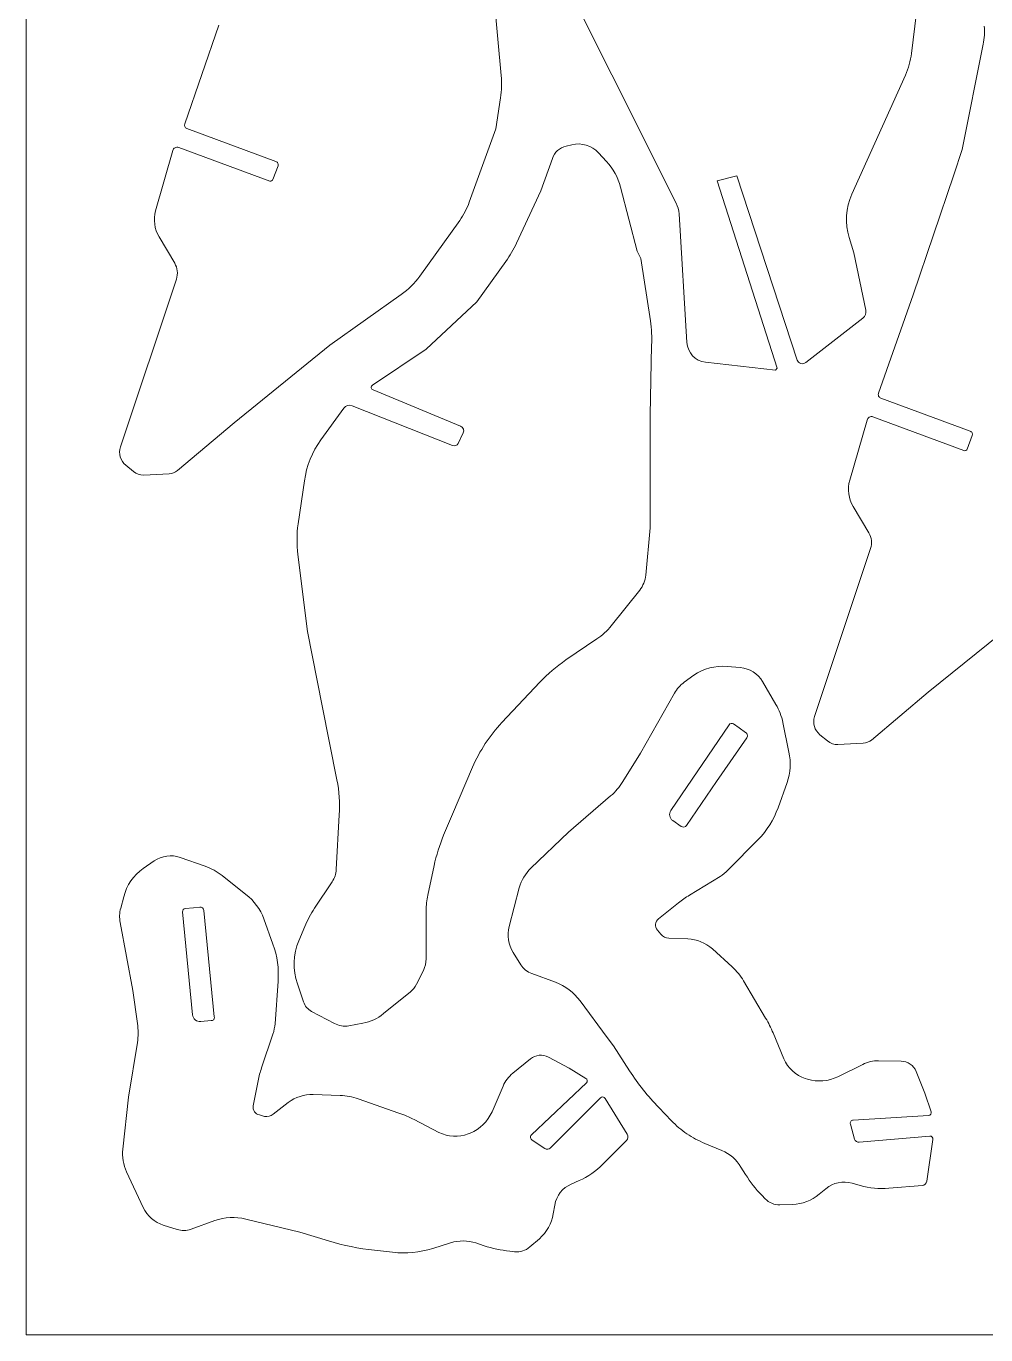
# Model space of a CAD drawing. Header units: inches. Extents: x -4.5 to 5.6, y -4.2 to 3.8.
# Drawn here: x -4.541 to -2.153, y -4.202 to -0.946 of the extents above; entities that cross this region are included whole.
import ezdxf

# ---------------------------------------------------------------- set-up
doc = ezdxf.new("R2010")
doc.units = ezdxf.units.IN
doc.header["$MEASUREMENT"] = 0
doc.layers.add('WHITE', color=7, linetype='Continuous')

msp = doc.modelspace()

# ---------------------------------------------------------------- linework, layer by layer
at = {"layer": 'WHITE', "lineweight": 5}
for points in [[(-4.5407, -4.2018), (-4.5407, -4.2018), (-4.5407, 3.8327), (-4.5407, 3.8327)], [(-2.9237, -1.3859), (-2.9237, -1.3859), (-3.2435, -0.7462), (-3.2435, -0.7462)], [(-3.3762, -0.8772), (-3.3762, -0.8772), (-3.3588, -1.0684), (-3.3588, -1.0684)], [(-2.3177, -0.8494), (-2.3177, -0.8494), (-2.338, -1.0133), (-2.338, -1.0133)], [(-4.1462, -1.1883), (-4.1462, -1.1883), (-4.061, -0.9432), (-4.061, -0.9432)], [(-2.1595, -0.9907), (-2.1565, -0.9759), (-2.1555, -0.9607), (-2.1566, -0.9455)], [(-2.2117, -1.2526), (-2.2117, -1.2526), (-2.1595, -0.9907), (-2.1595, -0.9907)], [(-2.1595, -0.9907), (-2.1595, -0.9907), (-2.1595, -0.9907), (-2.1595, -0.9907)], [(-2.353, -1.0672), (-2.3453, -1.0501), (-2.3402, -1.0319), (-2.338, -1.0133)], [(-3.3606, -1.124), (-3.3577, -1.1056), (-3.3571, -1.0869), (-3.3588, -1.0684)], [(-2.353, -1.0672), (-2.353, -1.0672), (-2.4863, -1.3638), (-2.4863, -1.3638)], [(-2.353, -1.0672), (-2.353, -1.0672), (-2.353, -1.0672), (-2.353, -1.0672)], [(-3.3606, -1.124), (-3.3606, -1.124), (-3.3721, -1.201), (-3.3721, -1.201)], [(-3.3606, -1.124), (-3.3606, -1.124), (-3.3606, -1.124), (-3.3606, -1.124)], [(-4.1462, -1.1883), (-4.1481, -1.1931), (-4.1458, -1.1985), (-4.141, -1.2005)], [(-3.9191, -1.2821), (-3.9191, -1.2821), (-4.141, -1.2005), (-4.141, -1.2005)], [(-3.3721, -1.201), (-3.3721, -1.201), (-3.4382, -1.3835), (-3.4382, -1.3835)], [(-3.3721, -1.201), (-3.3721, -1.201), (-3.3721, -1.201), (-3.3721, -1.201)], [(-3.1166, -1.2607), (-3.1334, -1.2426), (-3.1586, -1.2349), (-3.1827, -1.2404)], [(-4.2186, -1.405), (-4.2186, -1.405), (-4.1757, -1.2549), (-4.1757, -1.2549)], [(-4.1757, -1.2549), (-4.1757, -1.2549), (-4.1757, -1.2549), (-4.1757, -1.2549)], [(-4.1612, -1.2474), (-4.1612, -1.2474), (-3.9347, -1.3308), (-3.9347, -1.3308)], [(-3.1972, -1.2439), (-3.2132, -1.2477), (-3.2262, -1.2595), (-3.2314, -1.2752)], [(-3.1827, -1.2404), (-3.1827, -1.2404), (-3.1972, -1.2439), (-3.1972, -1.2439)], [(-3.1827, -1.2404), (-3.1827, -1.2404), (-3.1827, -1.2404), (-3.1827, -1.2404)], [(-3.0969, -1.2821), (-3.0969, -1.2821), (-3.1166, -1.2607), (-3.1166, -1.2607)], [(-2.2325, -1.3152), (-2.2325, -1.3152), (-2.2117, -1.2526), (-2.2117, -1.2526)], [(-2.2117, -1.2526), (-2.2117, -1.2526), (-2.2117, -1.2526), (-2.2117, -1.2526)], [(-3.9266, -1.3268), (-3.9266, -1.3268), (-3.9139, -1.2932), (-3.9139, -1.2932)], [(-3.9139, -1.2932), (-3.9139, -1.2932), (-3.9139, -1.2932), (-3.9139, -1.2932)], [(-3.2314, -1.2752), (-3.2314, -1.2752), (-3.2597, -1.3551), (-3.2597, -1.3551)], [(-3.2314, -1.2752), (-3.2314, -1.2752), (-3.2314, -1.2752), (-3.2314, -1.2752)], [(-3.0616, -1.3459), (-3.0679, -1.322), (-3.08, -1.3001), (-3.0969, -1.2821)], [(-3.9347, -1.3308), (-3.9314, -1.3317), (-3.9279, -1.33), (-3.9266, -1.3268)], [(-2.7725, -1.3181), (-2.7725, -1.3181), (-2.8217, -1.3302), (-2.8217, -1.3302)], [(-2.8217, -1.3302), (-2.8217, -1.3302), (-2.6723, -1.7961), (-2.6723, -1.7961)], [(-2.6224, -1.7764), (-2.6224, -1.7764), (-2.7725, -1.3181), (-2.7725, -1.3181)], [(-2.7725, -1.3181), (-2.7725, -1.3181), (-2.7725, -1.3181), (-2.7725, -1.3181)], [(-2.3339, -1.6141), (-2.3339, -1.6141), (-2.2325, -1.3152), (-2.2325, -1.3152)], [(-2.2325, -1.3152), (-2.2325, -1.3152), (-2.2325, -1.3152), (-2.2325, -1.3152)], [(-3.2597, -1.3551), (-3.2597, -1.3551), (-3.3206, -1.4855), (-3.3206, -1.4855)], [(-3.2597, -1.3551), (-3.2597, -1.3551), (-3.2597, -1.3551), (-3.2597, -1.3551)], [(-3.0205, -1.5052), (-3.0205, -1.5052), (-3.0616, -1.3459), (-3.0616, -1.3459)], [(-2.4863, -1.3638), (-2.5015, -1.3978), (-2.5038, -1.4361), (-2.4926, -1.4716)], [(-3.462, -1.4287), (-3.452, -1.4148), (-3.444, -1.3996), (-3.4382, -1.3835)], [(-2.9162, -1.4125), (-2.9169, -1.4032), (-2.9194, -1.3941), (-2.9237, -1.3859)], [(-4.2186, -1.405), (-4.2247, -1.4269), (-4.2215, -1.4503), (-4.2099, -1.4699)], [(-3.462, -1.4287), (-3.462, -1.4287), (-3.561, -1.5672), (-3.561, -1.5672)], [(-3.462, -1.4287), (-3.462, -1.4287), (-3.462, -1.4287), (-3.462, -1.4287)], [(-2.8965, -1.7329), (-2.8965, -1.7329), (-2.9162, -1.4125), (-2.9162, -1.4125)], [(-4.1711, -1.5353), (-4.1711, -1.5353), (-4.2099, -1.4699), (-4.2099, -1.4699)], [(-3.3472, -1.5307), (-3.337, -1.5165), (-3.328, -1.5014), (-3.3206, -1.4855)], [(-2.4926, -1.4716), (-2.4926, -1.4716), (-2.4816, -1.5098), (-2.4816, -1.5098)], [(-3.0112, -1.5237), (-3.0112, -1.5237), (-3.0205, -1.5052), (-3.0205, -1.5052)], [(-2.9874, -1.679), (-2.9874, -1.679), (-3.0112, -1.5237), (-3.0112, -1.5237)], [(-2.4816, -1.5098), (-2.4816, -1.5098), (-2.4515, -1.6524), (-2.4515, -1.6524)], [(-4.167, -1.5747), (-4.1626, -1.5616), (-4.1641, -1.5472), (-4.1711, -1.5353)], [(-3.3472, -1.5307), (-3.3472, -1.5307), (-3.4191, -1.6315), (-3.4191, -1.6315)], [(-3.3472, -1.5307), (-3.3472, -1.5307), (-3.3472, -1.5307), (-3.3472, -1.5307)], [(-4.3061, -1.9924), (-4.3061, -1.9924), (-4.167, -1.5747), (-4.167, -1.5747)], [(-4.167, -1.5747), (-4.167, -1.5747), (-4.167, -1.5747), (-4.167, -1.5747)], [(-3.6079, -1.6135), (-3.5898, -1.6009), (-3.5739, -1.5852), (-3.561, -1.5672)], [(-3.6079, -1.6135), (-3.6079, -1.6135), (-3.7847, -1.7393), (-3.7847, -1.7393)], [(-3.6079, -1.6135), (-3.6079, -1.6135), (-3.6079, -1.6135), (-3.6079, -1.6135)], [(-2.4196, -1.8586), (-2.4196, -1.8586), (-2.3339, -1.6141), (-2.3339, -1.6141)], [(-2.3339, -1.6141), (-2.3339, -1.6141), (-2.3339, -1.6141), (-2.3339, -1.6141)], [(-3.4191, -1.6315), (-3.4191, -1.6315), (-3.5454, -1.7491), (-3.5454, -1.7491)], [(-3.4191, -1.6315), (-3.4191, -1.6315), (-3.4191, -1.6315), (-3.4191, -1.6315)], [(-2.459, -1.6721), (-2.4529, -1.6675), (-2.4499, -1.6598), (-2.4515, -1.6524)], [(-2.9845, -1.7393), (-2.9835, -1.7191), (-2.9845, -1.699), (-2.9874, -1.679)], [(-2.459, -1.6721), (-2.459, -1.6721), (-2.601, -1.7827), (-2.601, -1.7827)], [(-2.459, -1.6721), (-2.459, -1.6721), (-2.459, -1.6721), (-2.459, -1.6721)], [(-3.7847, -1.7393), (-3.7847, -1.7393), (-4.0234, -1.9322), (-4.0234, -1.9322)], [(-3.7847, -1.7393), (-3.7847, -1.7393), (-3.7847, -1.7393), (-3.7847, -1.7393)], [(-3.5454, -1.7491), (-3.5454, -1.7491), (-3.6786, -1.8389), (-3.6786, -1.8389)], [(-3.5454, -1.7491), (-3.5454, -1.7491), (-3.5454, -1.7491), (-3.5454, -1.7491)], [(-2.988, -1.9131), (-2.988, -1.9131), (-2.9845, -1.7393), (-2.9845, -1.7393)], [(-2.9845, -1.7393), (-2.9845, -1.7393), (-2.9845, -1.7393), (-2.9845, -1.7393)], [(-2.8965, -1.7329), (-2.8949, -1.758), (-2.8757, -1.7785), (-2.8507, -1.7816)], [(-2.6763, -1.8013), (-2.6763, -1.8013), (-2.8507, -1.7816), (-2.8507, -1.7816)], [(-2.6723, -1.7961), (-2.6723, -1.7961), (-2.6763, -1.8013), (-2.6763, -1.8013)], [(-2.6723, -1.7961), (-2.6723, -1.7961), (-2.6723, -1.7961), (-2.6723, -1.7961)], [(-3.6775, -1.8505), (-3.6775, -1.8505), (-3.4596, -1.9409), (-3.4596, -1.9409)], [(-3.7296, -1.8899), (-3.7372, -1.8869), (-3.7459, -1.8895), (-3.7505, -1.8963)], [(-2.192, -1.9531), (-2.192, -1.9531), (-2.4139, -1.8714), (-2.4139, -1.8714)], [(-3.7505, -1.8963), (-3.7505, -1.8963), (-3.8073, -1.9745), (-3.8073, -1.9745)], [(-3.7505, -1.8963), (-3.7505, -1.8963), (-3.7505, -1.8963), (-3.7505, -1.8963)], [(-3.4799, -1.989), (-3.4799, -1.989), (-3.7296, -1.8899), (-3.7296, -1.8899)], [(-2.988, -1.9131), (-2.988, -1.9131), (-2.988, -1.9131), (-2.988, -1.9131)], [(-2.988, -2.1941), (-2.988, -2.1941), (-2.988, -1.9131), (-2.988, -1.9131)], [(-2.4336, -1.9177), (-2.4336, -1.9177), (-2.2076, -2.0017), (-2.2076, -2.0017)], [(-4.0234, -1.9322), (-4.0234, -1.9322), (-4.1641, -2.051), (-4.1641, -2.051)], [(-4.0234, -1.9322), (-4.0234, -1.9322), (-4.0234, -1.9322), (-4.0234, -1.9322)], [(-2.4915, -2.0753), (-2.4915, -2.0753), (-2.448, -1.9258), (-2.448, -1.9258)], [(-2.448, -1.9258), (-2.448, -1.9258), (-2.448, -1.9258), (-2.448, -1.9258)], [(-3.8073, -1.9745), (-3.8291, -2.0048), (-3.8433, -2.04), (-3.8484, -2.077)], [(-3.4799, -1.989), (-3.4746, -1.991), (-3.4686, -1.9888), (-3.466, -1.9838)], [(-3.4533, -1.9577), (-3.4533, -1.9577), (-3.466, -1.9838), (-3.466, -1.9838)], [(-3.4533, -1.9577), (-3.4533, -1.9577), (-3.4533, -1.9577), (-3.4533, -1.9577)], [(-2.1989, -1.9977), (-2.1989, -1.9977), (-2.1867, -1.9641), (-2.1867, -1.9641)], [(-2.1867, -1.9641), (-2.1867, -1.9641), (-2.1867, -1.9641), (-2.1867, -1.9641)], [(-4.3061, -1.9924), (-4.3117, -2.009), (-4.3064, -2.0273), (-4.2928, -2.0382)], [(-4.2736, -2.0539), (-4.2736, -2.0539), (-4.2928, -2.0382), (-4.2928, -2.0382)], [(-4.185, -2.0591), (-4.1774, -2.0587), (-4.17, -2.0559), (-4.1641, -2.051)], [(-4.2736, -2.0539), (-4.2665, -2.0599), (-4.2574, -2.063), (-4.2482, -2.0626)], [(-4.185, -2.0591), (-4.185, -2.0591), (-4.2482, -2.0626), (-4.2482, -2.0626)], [(-4.185, -2.0591), (-4.185, -2.0591), (-4.185, -2.0591), (-4.185, -2.0591)], [(-3.8484, -2.077), (-3.8484, -2.077), (-3.864, -2.1842), (-3.864, -2.1842)], [(-3.8484, -2.077), (-3.8484, -2.077), (-3.8484, -2.077), (-3.8484, -2.077)], [(-2.4915, -2.0753), (-2.4977, -2.0974), (-2.4946, -2.1211), (-2.4828, -2.1408)], [(-2.444, -2.2063), (-2.444, -2.2063), (-2.4828, -2.1408), (-2.4828, -2.1408)], [(-3.864, -2.1842), (-3.8675, -2.2094), (-3.8677, -2.2349), (-3.8646, -2.2601)], [(-2.9985, -2.3117), (-2.9985, -2.3117), (-2.988, -2.1941), (-2.988, -2.1941)], [(-2.988, -2.1941), (-2.988, -2.1941), (-2.988, -2.1941), (-2.988, -2.1941)], [(-2.4399, -2.2456), (-2.4355, -2.2325), (-2.437, -2.2182), (-2.444, -2.2063)], [(-2.579, -2.6634), (-2.579, -2.6634), (-2.4399, -2.2456), (-2.4399, -2.2456)], [(-2.4399, -2.2456), (-2.4399, -2.2456), (-2.4399, -2.2456), (-2.4399, -2.2456)], [(-3.8646, -2.2601), (-3.8646, -2.2601), (-3.8409, -2.4519), (-3.8409, -2.4519)], [(-3.0141, -2.3488), (-3.0056, -2.338), (-3.0002, -2.3252), (-2.9985, -2.3117)], [(-3.0848, -2.4374), (-3.0848, -2.4374), (-3.0141, -2.3488), (-3.0141, -2.3488)], [(-3.0141, -2.3488), (-3.0141, -2.3488), (-3.0141, -2.3488), (-3.0141, -2.3488)], [(-3.1207, -2.4704), (-3.1071, -2.4613), (-3.095, -2.4502), (-3.0848, -2.4374)], [(-2.0575, -2.4102), (-2.0575, -2.4102), (-2.2962, -2.6025), (-2.2962, -2.6025)], [(-3.8409, -2.4519), (-3.8409, -2.4519), (-3.8038, -2.6367), (-3.8038, -2.6367)], [(-3.1977, -2.5226), (-3.1977, -2.5226), (-3.1207, -2.4704), (-3.1207, -2.4704)], [(-3.1207, -2.4704), (-3.1207, -2.4704), (-3.1207, -2.4704), (-3.1207, -2.4704)], [(-3.1977, -2.5226), (-3.2214, -2.5387), (-3.2431, -2.5573), (-3.2626, -2.5782)], [(-2.7968, -2.5388), (-2.826, -2.5361), (-2.8552, -2.5439), (-2.8791, -2.5608)], [(-2.7638, -2.5417), (-2.7638, -2.5417), (-2.7968, -2.5388), (-2.7968, -2.5388)], [(-2.8791, -2.5608), (-2.8791, -2.5608), (-2.9034, -2.5782), (-2.9034, -2.5782)], [(-2.8791, -2.5608), (-2.8791, -2.5608), (-2.8791, -2.5608), (-2.8791, -2.5608)], [(-2.7082, -2.5765), (-2.7201, -2.5566), (-2.7407, -2.5437), (-2.7638, -2.5417)], [(-3.3571, -2.6784), (-3.3571, -2.6784), (-3.2626, -2.5782), (-3.2626, -2.5782)], [(-3.2626, -2.5782), (-3.2626, -2.5782), (-3.2626, -2.5782), (-3.2626, -2.5782)], [(-2.9034, -2.5782), (-2.9133, -2.5854), (-2.9214, -2.5947), (-2.9272, -2.6054)], [(-2.6752, -2.6333), (-2.6752, -2.6333), (-2.7082, -2.5765), (-2.7082, -2.5765)], [(-2.2962, -2.6025), (-2.2962, -2.6025), (-2.437, -2.7219), (-2.437, -2.7219)], [(-2.2962, -2.6025), (-2.2962, -2.6025), (-2.2962, -2.6025), (-2.2962, -2.6025)], [(-3.8038, -2.6367), (-3.8038, -2.6367), (-3.7673, -2.821), (-3.7673, -2.821)], [(-2.9272, -2.6054), (-2.9272, -2.6054), (-3.0118, -2.7543), (-3.0118, -2.7543)], [(-2.9272, -2.6054), (-2.9272, -2.6054), (-2.9272, -2.6054), (-2.9272, -2.6054)], [(-2.6578, -2.6779), (-2.6611, -2.6621), (-2.667, -2.6471), (-2.6752, -2.6332)], [(-2.579, -2.6634), (-2.5843, -2.6797), (-2.579, -2.6977), (-2.5656, -2.7086)], [(-3.3571, -2.6784), (-3.3877, -2.711), (-3.4124, -2.7486), (-3.4301, -2.7897)], [(-2.7916, -2.6842), (-2.7916, -2.6842), (-2.9365, -2.8969), (-2.9365, -2.8969)], [(-2.7916, -2.6842), (-2.7916, -2.6842), (-2.7916, -2.6842), (-2.7916, -2.6842)], [(-2.7667, -2.6918), (-2.7667, -2.6918), (-2.7806, -2.6819), (-2.7806, -2.6819)], [(-2.7505, -2.7028), (-2.7505, -2.7028), (-2.7667, -2.6918), (-2.7667, -2.6918)], [(-2.6427, -2.752), (-2.6427, -2.752), (-2.6578, -2.6779), (-2.6578, -2.6779)], [(-2.8229, -2.825), (-2.8229, -2.825), (-2.7476, -2.7161), (-2.7476, -2.7161)], [(-2.7476, -2.7161), (-2.7476, -2.7161), (-2.7476, -2.7161), (-2.7476, -2.7161)], [(-2.5465, -2.7242), (-2.5465, -2.7242), (-2.5657, -2.7086), (-2.5657, -2.7086)], [(-2.5465, -2.7242), (-2.5394, -2.7302), (-2.5303, -2.7333), (-2.521, -2.7329)], [(-2.4579, -2.7294), (-2.4579, -2.7294), (-2.521, -2.7329), (-2.521, -2.7329)], [(-2.4579, -2.7294), (-2.4503, -2.7292), (-2.443, -2.7266), (-2.437, -2.7219)], [(-2.4579, -2.7294), (-2.4579, -2.7294), (-2.4579, -2.7294), (-2.4579, -2.7294)], [(-3.0118, -2.7543), (-3.0118, -2.7543), (-3.0558, -2.825), (-3.0558, -2.825)], [(-3.0118, -2.7543), (-3.0118, -2.7543), (-3.0118, -2.7543), (-3.0118, -2.7543)], [(-2.6473, -2.8273), (-2.6389, -2.8031), (-2.6373, -2.7771), (-2.6427, -2.752)], [(-3.4799, -2.9061), (-3.4799, -2.9061), (-3.4301, -2.7897), (-3.4301, -2.7897)], [(-3.4301, -2.7897), (-3.4301, -2.7897), (-3.4301, -2.7897), (-3.4301, -2.7897)], [(-3.7615, -2.9079), (-3.7598, -2.8788), (-3.7618, -2.8496), (-3.7673, -2.821)], [(-3.0865, -2.8609), (-3.0746, -2.8506), (-3.0642, -2.8385), (-3.0558, -2.825)], [(-2.8976, -2.9345), (-2.8976, -2.9345), (-2.8229, -2.825), (-2.8229, -2.825)], [(-2.8229, -2.825), (-2.8229, -2.825), (-2.8229, -2.825), (-2.8229, -2.825)], [(-2.6699, -2.8905), (-2.6699, -2.8905), (-2.6473, -2.8273), (-2.6473, -2.8273)], [(-2.6473, -2.8273), (-2.6473, -2.8273), (-2.6473, -2.8273), (-2.6473, -2.8273)], [(-3.0865, -2.8609), (-3.0865, -2.8609), (-3.1914, -2.9507), (-3.1914, -2.9507)], [(-3.0865, -2.8609), (-3.0865, -2.8609), (-3.0865, -2.8609), (-3.0865, -2.8609)], [(-2.9364, -2.8969), (-2.9422, -2.9052), (-2.9401, -2.9166), (-2.9318, -2.9224)], [(-2.7192, -2.9693), (-2.6973, -2.9469), (-2.6805, -2.92), (-2.6699, -2.8905)], [(-3.7615, -2.9079), (-3.7615, -2.9079), (-3.769, -3.044), (-3.769, -3.044)], [(-3.7615, -2.9079), (-3.7615, -2.9079), (-3.7615, -2.9079), (-3.7615, -2.9079)], [(-3.5019, -2.9589), (-3.5019, -2.9589), (-3.4799, -2.9061), (-3.4799, -2.9061)], [(-3.4799, -2.9061), (-3.4799, -2.9061), (-3.4799, -2.9061), (-3.4799, -2.9061)], [(-2.9318, -2.9224), (-2.9318, -2.9224), (-2.911, -2.9368), (-2.911, -2.9368)], [(-3.5019, -2.9589), (-3.5122, -2.9832), (-3.5201, -3.0084), (-3.5257, -3.0342)], [(-3.1914, -2.9507), (-3.1914, -2.9507), (-3.2847, -3.0406), (-3.2847, -3.0406)], [(-3.1914, -2.9507), (-3.1914, -2.9507), (-3.1914, -2.9507), (-3.1914, -2.9507)], [(-2.911, -2.9368), (-2.9066, -2.9396), (-2.9008, -2.9386), (-2.8976, -2.9345)], [(-2.7939, -3.0452), (-2.7939, -3.0452), (-2.7192, -2.9693), (-2.7192, -2.9693)], [(-2.7192, -2.9693), (-2.7192, -2.9693), (-2.7192, -2.9693), (-2.7192, -2.9693)], [(-4.2221, -3.0226), (-4.2221, -3.0226), (-4.2493, -3.0417), (-4.2493, -3.0417)], [(-4.1572, -3.0139), (-4.179, -3.0062), (-4.2031, -3.0095), (-4.2221, -3.0226)], [(-4.2221, -3.0226), (-4.2221, -3.0226), (-4.2221, -3.0226), (-4.2221, -3.0226)], [(-4.0952, -3.0359), (-4.0952, -3.0359), (-4.1572, -3.0139), (-4.1572, -3.0139)], [(-4.2493, -3.0417), (-4.2734, -3.0585), (-4.2906, -3.0834), (-4.298, -3.1118)], [(-4.0529, -3.0591), (-4.0656, -3.0491), (-4.0799, -3.0413), (-4.0952, -3.0359)], [(-3.9938, -3.106), (-3.9938, -3.106), (-4.0529, -3.0591), (-4.0529, -3.0591)], [(-3.7794, -3.0747), (-3.7733, -3.0656), (-3.7697, -3.055), (-3.769, -3.044)], [(-3.5414, -3.1077), (-3.5414, -3.1077), (-3.5257, -3.0342), (-3.5257, -3.0342)], [(-3.5257, -3.0342), (-3.5257, -3.0342), (-3.5257, -3.0342), (-3.5257, -3.0342)], [(-3.2847, -3.0405), (-3.2986, -3.0538), (-3.3086, -3.0707), (-3.3136, -3.0892)], [(-2.8142, -3.0614), (-2.8068, -3.0568), (-2.8, -3.0514), (-2.7939, -3.0452)], [(-3.7794, -3.0747), (-3.7794, -3.0747), (-3.8229, -3.1402), (-3.8229, -3.1402)], [(-3.7794, -3.0747), (-3.7794, -3.0747), (-3.7794, -3.0747), (-3.7794, -3.0747)], [(-3.3136, -3.0892), (-3.3136, -3.0892), (-3.3385, -3.1854), (-3.3385, -3.1854)], [(-3.3136, -3.0892), (-3.3136, -3.0892), (-3.3136, -3.0892), (-3.3136, -3.0892)], [(-2.8901, -3.1078), (-2.8901, -3.1078), (-2.8142, -3.0614), (-2.8142, -3.0614)], [(-2.8142, -3.0614), (-2.8142, -3.0614), (-2.8142, -3.0614), (-2.8142, -3.0614)], [(-4.298, -3.1118), (-4.298, -3.1118), (-4.3055, -3.1402), (-4.3055, -3.1402)], [(-4.298, -3.1118), (-4.298, -3.1118), (-4.298, -3.1118), (-4.298, -3.1118)], [(-3.9492, -3.1669), (-3.9581, -3.1428), (-3.9736, -3.1218), (-3.9938, -3.106)], [(-3.5413, -3.1077), (-3.544, -3.1203), (-3.5454, -3.1331), (-3.5454, -3.146)], [(-2.8901, -3.1078), (-2.8998, -3.1135), (-2.909, -3.1199), (-2.9179, -3.1269)], [(-4.3055, -3.1402), (-4.3086, -3.1519), (-4.309, -3.1642), (-4.3067, -3.1761)], [(-4.1265, -3.4056), (-4.1265, -3.4056), (-4.1514, -3.1495), (-4.1514, -3.1495)], [(-4.145, -3.1408), (-4.145, -3.1408), (-4.1242, -3.139), (-4.1242, -3.139)], [(-4.1242, -3.139), (-4.1242, -3.139), (-4.1085, -3.1373), (-4.1085, -3.1373)], [(-4.1242, -3.139), (-4.1242, -3.139), (-4.1242, -3.139), (-4.1242, -3.139)], [(-4.0987, -3.146), (-4.099, -3.1409), (-4.1034, -3.137), (-4.1085, -3.1373)], [(-4.1085, -3.1373), (-4.1085, -3.1373), (-4.1085, -3.1373), (-4.1085, -3.1373)], [(-4.0987, -3.146), (-4.0987, -3.146), (-4.0726, -3.4108), (-4.0726, -3.4108)], [(-3.8229, -3.1402), (-3.8325, -3.1546), (-3.8407, -3.1699), (-3.8473, -3.186)], [(-3.5454, -3.146), (-3.5454, -3.146), (-3.5454, -3.146), (-3.5454, -3.146)], [(-3.5454, -3.2659), (-3.5454, -3.2659), (-3.5454, -3.146), (-3.5454, -3.146)], [(-2.9672, -3.1669), (-2.9672, -3.1669), (-2.9179, -3.1269), (-2.9179, -3.1269)], [(-2.9179, -3.1269), (-2.9179, -3.1269), (-2.9179, -3.1269), (-2.9179, -3.1269)], [(-4.3067, -3.1761), (-4.3067, -3.1761), (-4.2754, -3.3447), (-4.2754, -3.3447)], [(-3.9266, -3.23), (-3.9266, -3.23), (-3.9492, -3.1669), (-3.9492, -3.1669)], [(-3.8473, -3.186), (-3.8473, -3.186), (-3.8623, -3.2213), (-3.8623, -3.2213)], [(-3.8473, -3.186), (-3.8473, -3.186), (-3.8473, -3.186), (-3.8473, -3.186)], [(-3.3385, -3.1854), (-3.3444, -3.2075), (-3.3408, -3.231), (-3.3287, -3.2503)], [(-3.8623, -3.2213), (-3.8763, -3.2555), (-3.8775, -3.2935), (-3.8658, -3.3285)], [(-2.9614, -3.2051), (-2.9614, -3.2051), (-2.9701, -3.1947), (-2.9701, -3.1947)], [(-2.9614, -3.2051), (-2.9565, -3.2111), (-2.9493, -3.2146), (-2.9417, -3.2149)], [(-2.8947, -3.2167), (-2.8947, -3.2167), (-2.9417, -3.2149), (-2.9417, -3.2149)], [(-2.8333, -3.2416), (-2.8502, -3.2263), (-2.872, -3.2174), (-2.8947, -3.2167)], [(-3.9139, -3.3215), (-3.9115, -3.2905), (-3.9159, -3.2593), (-3.9266, -3.23)], [(-3.3287, -3.2503), (-3.3287, -3.2503), (-3.3101, -3.281), (-3.3101, -3.281)], [(-2.7841, -3.2862), (-2.7841, -3.2862), (-2.8333, -3.2416), (-2.8333, -3.2416)], [(-3.5523, -3.2949), (-3.5478, -3.2859), (-3.5454, -3.276), (-3.5454, -3.2659)], [(-3.3101, -3.281), (-3.3035, -3.2912), (-3.2938, -3.2989), (-3.2823, -3.303)], [(-2.7557, -3.321), (-2.7634, -3.308), (-2.7729, -3.2963), (-2.7841, -3.2862)], [(-3.5697, -3.3297), (-3.5697, -3.3297), (-3.5523, -3.2949), (-3.5523, -3.2949)], [(-3.5523, -3.2949), (-3.5523, -3.2949), (-3.5523, -3.2949), (-3.5523, -3.2949)], [(-3.2823, -3.303), (-3.2823, -3.303), (-3.2238, -3.3244), (-3.2238, -3.3244)], [(-2.7007, -3.4137), (-2.7007, -3.4137), (-2.7557, -3.321), (-2.7557, -3.321)], [(-4.2754, -3.3447), (-4.2754, -3.3447), (-4.2638, -3.427), (-4.2638, -3.427)], [(-3.9214, -3.4276), (-3.9214, -3.4276), (-3.9139, -3.3215), (-3.9139, -3.3215)], [(-3.9139, -3.3215), (-3.9139, -3.3215), (-3.9139, -3.3215), (-3.9139, -3.3215)], [(-3.8658, -3.3285), (-3.8658, -3.3285), (-3.8507, -3.3731), (-3.8507, -3.3731)], [(-3.6514, -3.4027), (-3.6514, -3.4027), (-3.5848, -3.3482), (-3.5848, -3.3482)], [(-3.5848, -3.3482), (-3.5785, -3.3432), (-3.5734, -3.3368), (-3.5697, -3.3297)], [(-3.5848, -3.3482), (-3.5848, -3.3482), (-3.5848, -3.3482), (-3.5848, -3.3482)], [(-3.1624, -3.3708), (-3.1779, -3.3497), (-3.1993, -3.3336), (-3.2238, -3.3244)], [(-3.8507, -3.3731), (-3.8473, -3.3834), (-3.84, -3.3919), (-3.8304, -3.3969)], [(-3.1624, -3.3708), (-3.1624, -3.3708), (-3.0952, -3.4618), (-3.0952, -3.4618)], [(-3.8304, -3.3969), (-3.8304, -3.3969), (-3.7736, -3.427), (-3.7736, -3.427)], [(-3.703, -3.4264), (-3.684, -3.423), (-3.6663, -3.4148), (-3.6514, -3.4027)], [(-2.6821, -3.4507), (-2.6874, -3.438), (-2.6936, -3.4256), (-2.7007, -3.4137)], [(-4.2638, -3.4745), (-4.2614, -3.4588), (-4.2614, -3.4427), (-4.2638, -3.427)], [(-4.0807, -3.42), (-4.0807, -3.42), (-4.1062, -3.4224), (-4.1062, -3.4224)], [(-4.0807, -3.42), (-4.0807, -3.42), (-4.0807, -3.42), (-4.0807, -3.42)], [(-3.9266, -3.4536), (-3.9238, -3.4452), (-3.9221, -3.4364), (-3.9214, -3.4276)], [(-3.7736, -3.427), (-3.7627, -3.4329), (-3.75, -3.435), (-3.7377, -3.4328)], [(-3.7377, -3.4328), (-3.7377, -3.4328), (-3.703, -3.4264), (-3.703, -3.4264)], [(-3.703, -3.4264), (-3.703, -3.4264), (-3.703, -3.4264), (-3.703, -3.4264)], [(-2.6555, -3.5151), (-2.6555, -3.5151), (-2.6821, -3.4507), (-2.6821, -3.4507)], [(-4.2638, -3.4745), (-4.2638, -3.4745), (-4.2864, -3.6101), (-4.2864, -3.6101)], [(-4.2638, -3.4745), (-4.2638, -3.4745), (-4.2638, -3.4745), (-4.2638, -3.4745)], [(-3.955, -3.5377), (-3.955, -3.5377), (-3.9266, -3.4536), (-3.9266, -3.4536)], [(-3.9266, -3.4536), (-3.9266, -3.4536), (-3.9266, -3.4536), (-3.9266, -3.4536)], [(-3.0952, -3.4618), (-3.0952, -3.4618), (-3.0796, -3.4826), (-3.0796, -3.4826)], [(-3.0796, -3.4826), (-3.0796, -3.4826), (-3.0396, -3.5446), (-3.0396, -3.5446)], [(-3.2858, -3.5151), (-3.2858, -3.5151), (-3.3298, -3.551), (-3.3298, -3.551)], [(-3.2412, -3.511), (-3.2555, -3.5033), (-3.2731, -3.5049), (-3.2858, -3.5151)], [(-3.2858, -3.5151), (-3.2858, -3.5151), (-3.2858, -3.5151), (-3.2858, -3.5151)], [(-3.1896, -3.5382), (-3.1896, -3.5382), (-3.2412, -3.511), (-3.2412, -3.511)], [(-2.6555, -3.5151), (-2.6457, -3.5383), (-2.6262, -3.5561), (-2.6022, -3.5637)], [(-3.955, -3.5376), (-3.9585, -3.5481), (-3.9614, -3.5587), (-3.9637, -3.5695)], [(-3.1479, -3.5637), (-3.1479, -3.5637), (-3.1896, -3.5382), (-3.1896, -3.5382)], [(-3.0396, -3.5446), (-3.0182, -3.5774), (-2.9937, -3.608), (-2.9666, -3.6361)], [(-2.459, -3.529), (-2.459, -3.529), (-2.521, -3.5597), (-2.521, -3.5597)], [(-2.4196, -3.5197), (-2.4333, -3.5195), (-2.4469, -3.5227), (-2.459, -3.529)], [(-2.459, -3.529), (-2.459, -3.529), (-2.459, -3.529), (-2.459, -3.529)], [(-2.3634, -3.5209), (-2.3634, -3.5209), (-2.4196, -3.5197), (-2.4196, -3.5197)], [(-2.3264, -3.5463), (-2.3324, -3.5311), (-2.3471, -3.5211), (-2.3634, -3.5209)], [(-2.3044, -3.6002), (-2.3044, -3.6002), (-2.3264, -3.5463), (-2.3264, -3.5463)], [(-3.9759, -3.6321), (-3.9759, -3.6321), (-3.9637, -3.5695), (-3.9637, -3.5695)], [(-3.9637, -3.5695), (-3.9637, -3.5695), (-3.9637, -3.5695), (-3.9637, -3.5695)], [(-3.3298, -3.551), (-3.3404, -3.5595), (-3.3487, -3.5704), (-3.3542, -3.5828)], [(-3.2835, -3.7045), (-3.2835, -3.7045), (-3.1468, -3.5747), (-3.1468, -3.5747)], [(-3.1468, -3.5747), (-3.1468, -3.5747), (-3.1468, -3.5747), (-3.1468, -3.5747)], [(-2.5964, -3.5655), (-2.5964, -3.5655), (-2.6022, -3.5637), (-2.6022, -3.5637)], [(-2.5964, -3.5655), (-2.5715, -3.5734), (-2.5444, -3.5713), (-2.521, -3.5597)], [(-4.2864, -3.6101), (-4.2864, -3.6101), (-4.3003, -3.7399), (-4.3003, -3.7399)], [(-4.2864, -3.6101), (-4.2864, -3.6101), (-4.2864, -3.6101), (-4.2864, -3.6101)], [(-3.8264, -3.6037), (-3.8488, -3.603), (-3.8707, -3.6102), (-3.8884, -3.624)], [(-3.7592, -3.606), (-3.7592, -3.606), (-3.8264, -3.6037), (-3.8264, -3.6037)], [(-3.7146, -3.6147), (-3.7289, -3.6096), (-3.7439, -3.6066), (-3.7592, -3.606)], [(-3.3542, -3.5828), (-3.3542, -3.5828), (-3.3814, -3.6466), (-3.3814, -3.6466)], [(-3.3542, -3.5828), (-3.3542, -3.5828), (-3.3542, -3.5828), (-3.3542, -3.5828)], [(-3.112, -3.6124), (-3.112, -3.6124), (-3.2366, -3.737), (-3.2366, -3.737)], [(-3.112, -3.6124), (-3.112, -3.6124), (-3.112, -3.6124), (-3.112, -3.6124)], [(-3.0454, -3.7028), (-3.0454, -3.7028), (-3.1004, -3.6136), (-3.1004, -3.6136)], [(-2.2888, -3.6466), (-2.2888, -3.6466), (-2.3044, -3.6002), (-2.3044, -3.6002)], [(-3.8884, -3.624), (-3.8884, -3.624), (-3.926, -3.6529), (-3.926, -3.6529)], [(-3.8884, -3.624), (-3.8884, -3.624), (-3.8884, -3.624), (-3.8884, -3.624)], [(-3.6132, -3.6501), (-3.6132, -3.6501), (-3.7146, -3.6147), (-3.7146, -3.6147)], [(-3.4359, -3.6999), (-3.4115, -3.6899), (-3.3919, -3.6708), (-3.3814, -3.6466)], [(-2.9666, -3.6361), (-2.9666, -3.6361), (-2.9353, -3.6692), (-2.9353, -3.6692)], [(-3.9475, -3.6582), (-3.9475, -3.6582), (-3.9602, -3.6547), (-3.9602, -3.6547)], [(-3.9475, -3.6582), (-3.9399, -3.6596), (-3.9321, -3.6577), (-3.926, -3.6529)], [(-3.5749, -3.6663), (-3.5873, -3.66), (-3.6001, -3.6546), (-3.6132, -3.6501)], [(-3.5135, -3.6981), (-3.5135, -3.6981), (-3.5749, -3.6663), (-3.5749, -3.6663)], [(-2.9353, -3.6692), (-2.9235, -3.6813), (-2.9105, -3.6922), (-2.8965, -3.7016)], [(-2.4793, -3.7149), (-2.4793, -3.7149), (-2.4898, -3.6779), (-2.4898, -3.6779)], [(-2.4828, -3.6674), (-2.4828, -3.6674), (-2.2951, -3.6558), (-2.2951, -3.6558)], [(-2.2951, -3.6558), (-2.2951, -3.6558), (-2.2951, -3.6558), (-2.2951, -3.6558)], [(-3.5135, -3.6981), (-3.4911, -3.7099), (-3.4646, -3.7111), (-3.4411, -3.7016)], [(-3.4359, -3.6999), (-3.4359, -3.6999), (-3.4411, -3.7016), (-3.4411, -3.7016)], [(-3.4359, -3.6999), (-3.4359, -3.6999), (-3.4359, -3.6999), (-3.4359, -3.6999)], [(-3.0471, -3.7184), (-3.0428, -3.7143), (-3.0421, -3.7077), (-3.0454, -3.7028)], [(-2.8965, -3.7016), (-2.8826, -3.711), (-2.8679, -3.719), (-2.8524, -3.7254)], [(-2.2922, -3.7074), (-2.2922, -3.7074), (-2.4677, -3.7225), (-2.4677, -3.7225)], [(-2.2922, -3.7074), (-2.2922, -3.7074), (-2.2922, -3.7074), (-2.2922, -3.7074)], [(-4.3003, -3.7399), (-4.3024, -3.7591), (-4.2992, -3.7785), (-4.291, -3.7961)], [(-3.2499, -3.7381), (-3.2499, -3.7381), (-3.2818, -3.7173), (-3.2818, -3.7173)], [(-3.2499, -3.7381), (-3.2457, -3.7409), (-3.2402, -3.7404), (-3.2366, -3.737)], [(-3.1062, -3.7775), (-3.1062, -3.7775), (-3.0471, -3.7184), (-3.0471, -3.7184)], [(-3.0471, -3.7184), (-3.0471, -3.7184), (-3.0471, -3.7184), (-3.0471, -3.7184)], [(-2.8524, -3.7254), (-2.8524, -3.7254), (-2.8096, -3.7433), (-2.8096, -3.7433)], [(-2.7621, -3.7845), (-2.7731, -3.7661), (-2.7898, -3.7517), (-2.8096, -3.7433)], [(-2.4793, -3.7149), (-2.4779, -3.72), (-2.4729, -3.7232), (-2.4677, -3.7225)], [(-2.2997, -3.8198), (-2.2997, -3.8198), (-2.2847, -3.7155), (-2.2847, -3.7155)], [(-2.2847, -3.7155), (-2.2847, -3.7155), (-2.2847, -3.7155), (-2.2847, -3.7155)], [(-4.291, -3.7961), (-4.291, -3.7961), (-4.2493, -3.8853), (-4.2493, -3.8853)], [(-3.1647, -3.8181), (-3.1429, -3.8083), (-3.123, -3.7945), (-3.1062, -3.7775)], [(-2.7621, -3.7845), (-2.7621, -3.7845), (-2.7505, -3.803), (-2.7505, -3.803)], [(-2.7505, -3.803), (-2.7391, -3.8216), (-2.7257, -3.8389), (-2.7105, -3.8546)], [(-3.1844, -3.8268), (-3.206, -3.8361), (-3.2215, -3.8557), (-3.2256, -3.8789)], [(-3.1844, -3.8268), (-3.1844, -3.8268), (-3.1647, -3.8181), (-3.1647, -3.8181)], [(-3.1647, -3.8181), (-3.1647, -3.8181), (-3.1647, -3.8181), (-3.1647, -3.8181)], [(-2.5674, -3.8522), (-2.5674, -3.8522), (-2.5506, -3.8384), (-2.5506, -3.8384)], [(-2.4857, -3.8244), (-2.5083, -3.8179), (-2.5326, -3.8232), (-2.5506, -3.8383)], [(-2.5506, -3.8384), (-2.5506, -3.8384), (-2.5506, -3.8384), (-2.5506, -3.8384)], [(-2.4857, -3.8244), (-2.4857, -3.8244), (-2.4654, -3.8302), (-2.4654, -3.8302)], [(-2.4654, -3.8302), (-2.4423, -3.837), (-2.4181, -3.8393), (-2.3942, -3.8372)], [(-2.3942, -3.8372), (-2.3942, -3.8372), (-2.3107, -3.8302), (-2.3107, -3.8302)], [(-2.3107, -3.8302), (-2.3051, -3.8297), (-2.3005, -3.8254), (-2.2997, -3.8198)], [(-2.3107, -3.8302), (-2.3107, -3.8302), (-2.3107, -3.8302), (-2.3107, -3.8302)], [(-2.7105, -3.8546), (-2.7105, -3.8546), (-2.7018, -3.8633), (-2.7018, -3.8633)], [(-2.7018, -3.8633), (-2.6923, -3.8732), (-2.679, -3.8786), (-2.6653, -3.8784)], [(-2.634, -3.8772), (-2.6096, -3.8767), (-2.5861, -3.8679), (-2.5674, -3.8522)], [(-4.2493, -3.8853), (-4.2395, -3.9061), (-4.2214, -3.9218), (-4.1995, -3.9288)], [(-3.9944, -3.9137), (-4.0199, -3.9075), (-4.0467, -3.9089), (-4.0714, -3.9177)], [(-3.2638, -3.9629), (-3.2455, -3.9468), (-3.2332, -3.9249), (-3.2291, -3.9009)], [(-3.2291, -3.9009), (-3.2291, -3.9009), (-3.2256, -3.8789), (-3.2256, -3.8789)], [(-3.2256, -3.8789), (-3.2256, -3.8789), (-3.2256, -3.8789), (-3.2256, -3.8789)], [(-2.6653, -3.8784), (-2.6653, -3.8784), (-2.634, -3.8772), (-2.634, -3.8772)], [(-2.634, -3.8772), (-2.634, -3.8772), (-2.634, -3.8772), (-2.634, -3.8772)], [(-4.1995, -3.9288), (-4.1995, -3.9288), (-4.1653, -3.9397), (-4.1653, -3.9397)], [(-4.1653, -3.9397), (-4.154, -3.9433), (-4.1418, -3.9431), (-4.1305, -3.9392)], [(-4.1305, -3.9392), (-4.1305, -3.9392), (-4.0714, -3.9177), (-4.0714, -3.9177)], [(-4.0714, -3.9177), (-4.0714, -3.9177), (-4.0714, -3.9177), (-4.0714, -3.9177)], [(-3.9944, -3.9137), (-3.9944, -3.9137), (-3.8594, -3.9467), (-3.8594, -3.9467)], [(-3.8594, -3.9467), (-3.8594, -3.9467), (-3.7887, -3.9681), (-3.7887, -3.9681)], [(-3.7887, -3.9681), (-3.7513, -3.9795), (-3.7129, -3.9872), (-3.674, -3.9913)], [(-3.422, -3.9733), (-3.4422, -3.9666), (-3.4641, -3.9664), (-3.4845, -3.9728)], [(-3.2876, -3.9832), (-3.2876, -3.9832), (-3.2638, -3.9629), (-3.2638, -3.9629)], [(-3.2638, -3.9629), (-3.2638, -3.9629), (-3.2638, -3.9629), (-3.2638, -3.9629)], [(-3.674, -3.9913), (-3.674, -3.9913), (-3.6288, -3.9965), (-3.6288, -3.9965)], [(-3.6288, -3.9965), (-3.5953, -4.0001), (-3.5613, -3.9967), (-3.5292, -3.9867)], [(-3.5292, -3.9867), (-3.5292, -3.9867), (-3.4845, -3.9728), (-3.4845, -3.9728)], [(-3.4845, -3.9728), (-3.4845, -3.9728), (-3.4845, -3.9728), (-3.4845, -3.9728)], [(-3.422, -3.9733), (-3.422, -3.9733), (-3.4011, -3.9803), (-3.4011, -3.9803)], [(-3.4011, -3.9803), (-3.3804, -3.987), (-3.359, -3.9915), (-3.3374, -3.9936)], [(-3.3374, -3.9936), (-3.3374, -3.9936), (-3.3252, -3.9954), (-3.3252, -3.9954)], [(-3.3252, -3.9954), (-3.3115, -3.9967), (-3.2979, -3.9923), (-3.2876, -3.9832)], [(5.6363, -4.2018), (5.6363, -4.2018), (-4.5407, -4.2018), (-4.5407, -4.2018)]]:
    msp.add_open_spline(points, degree=3, dxfattribs=at)
for points in [[(-4.1612, -1.2474), (-4.1642, -1.2462), (-4.1674, -1.2464), (-4.1702, -1.2479), (-4.1702, -1.2479), (-4.173, -1.2493), (-4.175, -1.2519), (-4.1757, -1.2549)], [(-3.9139, -1.2932), (-3.9131, -1.291), (-3.9132, -1.2886), (-3.9142, -1.2866), (-3.9142, -1.2866), (-3.9152, -1.2845), (-3.9169, -1.2829), (-3.9191, -1.2821)], [(-2.6224, -1.7764), (-2.6209, -1.7805), (-2.6175, -1.7837), (-2.6133, -1.7849), (-2.6133, -1.7849), (-2.6091, -1.7862), (-2.6045, -1.7854), (-2.601, -1.7827)], [(-3.6786, -1.8389), (-3.6809, -1.8401), (-3.6822, -1.8426), (-3.682, -1.8451), (-3.682, -1.8451), (-3.6817, -1.8477), (-3.6799, -1.8498), (-3.6775, -1.8505)], [(-2.4196, -1.8586), (-2.4206, -1.8611), (-2.4206, -1.8638), (-2.4195, -1.8662), (-2.4195, -1.8662), (-2.4184, -1.8686), (-2.4163, -1.8705), (-2.4139, -1.8714)], [(-2.4336, -1.9177), (-2.4365, -1.9165), (-2.4399, -1.9167), (-2.4427, -1.9183), (-2.4427, -1.9183), (-2.4456, -1.9199), (-2.4475, -1.9227), (-2.448, -1.9258)], [(-3.4533, -1.9577), (-3.4518, -1.9546), (-3.4517, -1.9511), (-3.4529, -1.9479), (-3.4529, -1.9479), (-3.4541, -1.9448), (-3.4565, -1.9422), (-3.4596, -1.9409)], [(-2.1867, -1.9641), (-2.186, -1.9619), (-2.1861, -1.9596), (-2.1871, -1.9575), (-2.1871, -1.9575), (-2.188, -1.9554), (-2.1898, -1.9538), (-2.192, -1.9531)], [(-2.2076, -2.0017), (-2.2059, -2.0023), (-2.204, -2.0023), (-2.2024, -2.0015), (-2.2024, -2.0015), (-2.2008, -2.0007), (-2.1995, -1.9994), (-2.1989, -1.9977)], [(-2.7806, -2.6819), (-2.7823, -2.6806), (-2.7845, -2.6801), (-2.7866, -2.6805), (-2.7866, -2.6805), (-2.7888, -2.681), (-2.7906, -2.6823), (-2.7916, -2.6842)], [(-2.7476, -2.7161), (-2.7462, -2.7139), (-2.7457, -2.7113), (-2.7463, -2.7088), (-2.7463, -2.7088), (-2.7468, -2.7063), (-2.7483, -2.7042), (-2.7505, -2.7028)], [(-4.145, -3.1408), (-4.147, -3.1411), (-4.1488, -3.1421), (-4.15, -3.1438), (-4.15, -3.1438), (-4.1512, -3.1454), (-4.1517, -3.1475), (-4.1514, -3.1495)], [(-2.9672, -3.1669), (-2.9713, -3.1701), (-2.974, -3.1749), (-2.9745, -3.1801), (-2.9745, -3.1801), (-2.9751, -3.1854), (-2.9735, -3.1906), (-2.9701, -3.1947)], [(-4.1265, -3.4056), (-4.1262, -3.4105), (-4.1238, -3.4152), (-4.12, -3.4183), (-4.12, -3.4183), (-4.1161, -3.4215), (-4.1112, -3.423), (-4.1062, -3.4224)], [(-4.0807, -3.42), (-4.0783, -3.4203), (-4.0758, -3.4194), (-4.0742, -3.4175), (-4.0742, -3.4175), (-4.0726, -3.4157), (-4.072, -3.4131), (-4.0726, -3.4108)], [(-3.1468, -3.5747), (-3.1452, -3.5732), (-3.1444, -3.5711), (-3.1446, -3.569), (-3.1446, -3.569), (-3.1449, -3.5668), (-3.1461, -3.5649), (-3.1479, -3.5637)], [(-3.1004, -3.6136), (-3.1016, -3.6116), (-3.1036, -3.6103), (-3.1059, -3.61), (-3.1059, -3.61), (-3.1082, -3.6098), (-3.1105, -3.6107), (-3.112, -3.6124)], [(-3.9759, -3.6321), (-3.9768, -3.6372), (-3.9756, -3.6424), (-3.9727, -3.6466), (-3.9727, -3.6466), (-3.9698, -3.6509), (-3.9653, -3.6538), (-3.9602, -3.6547)], [(-2.2951, -3.6558), (-2.2929, -3.6558), (-2.2908, -3.6546), (-2.2896, -3.6528), (-2.2896, -3.6528), (-2.2883, -3.651), (-2.288, -3.6487), (-2.2888, -3.6466)], [(-2.4828, -3.6674), (-2.4853, -3.6676), (-2.4875, -3.6689), (-2.4889, -3.6709), (-2.4889, -3.6709), (-2.4902, -3.673), (-2.4905, -3.6755), (-2.4898, -3.6779)], [(-3.2835, -3.7045), (-3.2853, -3.7063), (-3.2861, -3.7088), (-3.2858, -3.7113), (-3.2858, -3.7113), (-3.2855, -3.7138), (-3.284, -3.716), (-3.2818, -3.7173)], [(-2.2847, -3.7155), (-2.2843, -3.7134), (-2.285, -3.7112), (-2.2864, -3.7096), (-2.2864, -3.7096), (-2.2879, -3.7081), (-2.29, -3.7072), (-2.2922, -3.7074)]]:
    msp.add_open_spline(points, degree=3, knots=[0, 0, 0, 0, 0.5, 0.5, 0.5, 0.5, 1, 1, 1, 1], dxfattribs=at)

doc.saveas('drawing.dxf')
